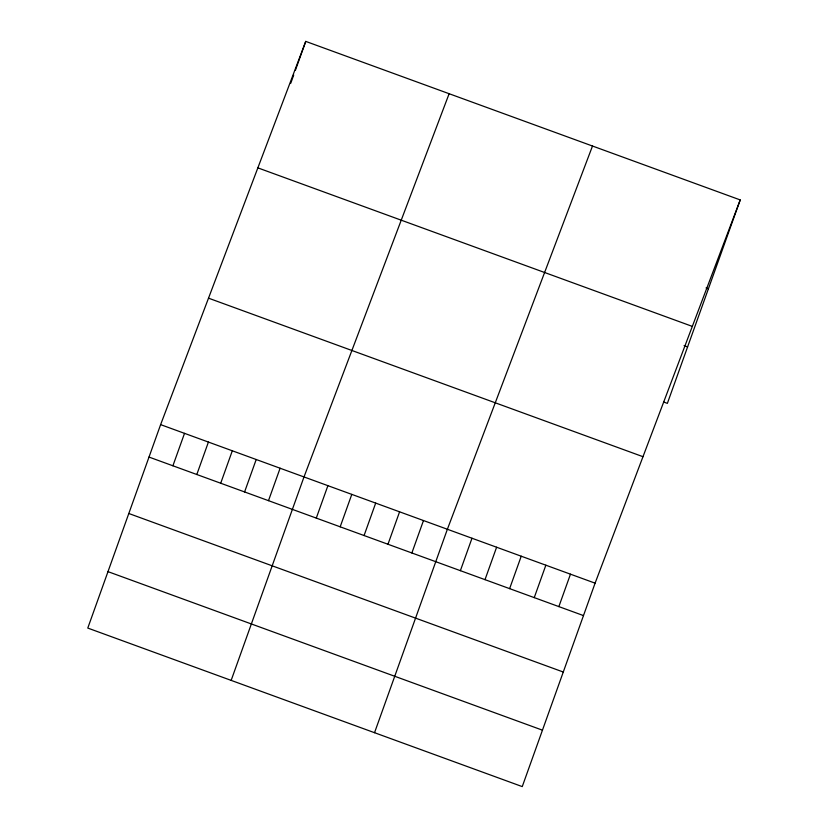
<?xml version="1.0" encoding="UTF-8"?>
<svg xmlns="http://www.w3.org/2000/svg" width="828" height="828" viewBox="0 0 828 828"><rect width="100%" height="100%" fill="white"/><g stroke="black" fill="none" stroke-linecap="round" stroke-linejoin="round"><path stroke-width="1.24" d="M160.622 424.629L87.778 628.069L522.251 786.6L595.094 583.16L740.222 199.931L305.749 41.4L160.622 424.629L595.094 583.16M290.773 83.235L293.712 75.006M295.43 70.225L305.749 41.4M172.907 465.781L184.52 433.354M196.805 474.506L208.418 442.069M220.703 483.221L232.316 450.784M244.591 491.935L256.204 459.509M268.489 500.661L280.102 468.224M231.157 680.388L304 476.949L449.128 93.719M316.286 518.1L327.898 485.663M340.184 526.815L351.796 494.388M364.072 535.54L375.684 503.103M387.97 544.255L399.582 511.818M411.868 552.969L423.481 520.543M374.535 732.697L447.379 529.258L592.496 146.028M460.378 570.678L471.991 538.241M485.001 579.662L496.614 547.225M509.624 588.646L521.236 556.209M534.246 597.63L545.859 565.193M558.859 606.613L570.471 574.177M740.222 199.931L667.378 403.371L663.859 402.087M706.056 287.937L708.395 288.796M257.86 167.867L692.322 326.398M684.063 345.649L687.582 346.932M208.511 298.163L642.983 456.694M149.009 457.066L583.481 615.587M128.806 513.495L563.278 672.025M107.992 571.641L542.454 730.172"/></g></svg>
